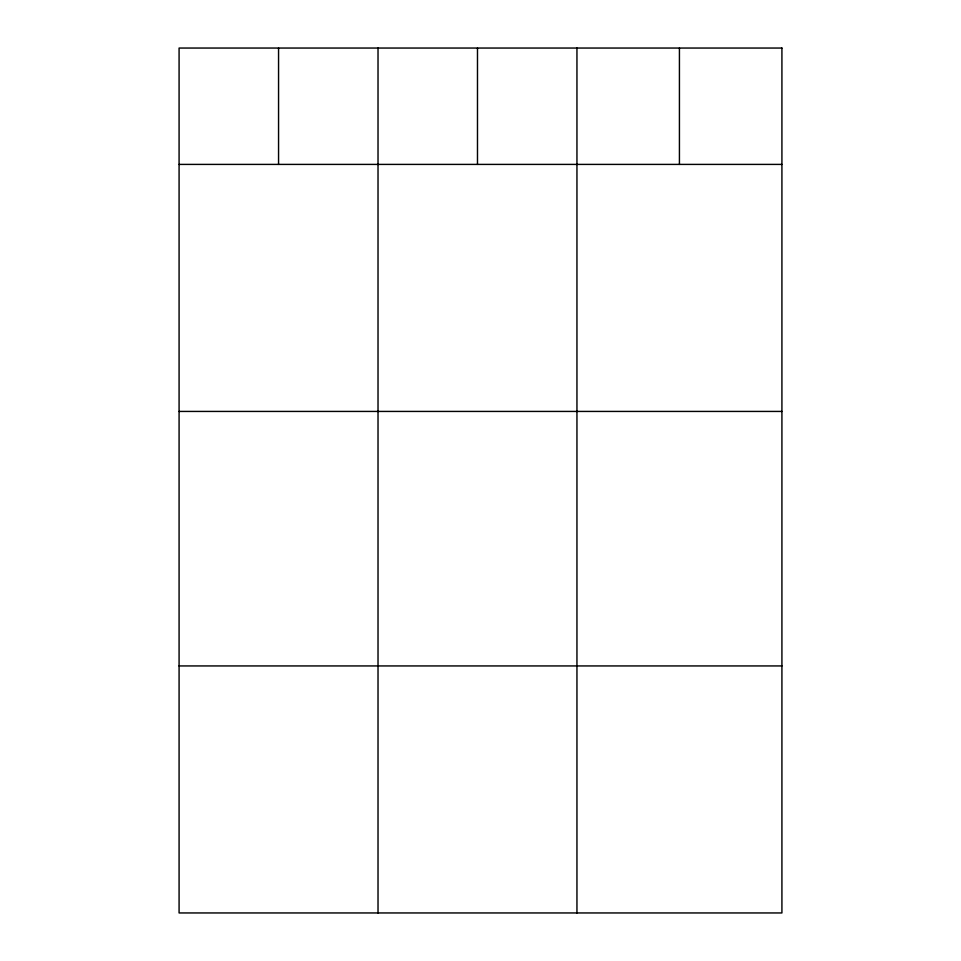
<?xml version="1.0" encoding="UTF-8"?>
<svg xmlns="http://www.w3.org/2000/svg" width="961" height="961" viewBox="0 0 961 961"><rect width="100%" height="100%" fill="white"/><g stroke="black" fill="none" stroke-linecap="round" stroke-linejoin="round"><path stroke-width="1.44" d="M179.082 164.403L781.918 164.403M179.082 411.428L781.918 411.428M179.082 665.937L781.918 665.937M679.427 48.05L679.427 164.403M576.948 48.05L576.948 912.95M477.485 48.05L477.485 164.403M378.021 48.05L378.021 912.95M278.558 48.05L278.558 164.403M781.918 48.05L179.082 48.05L179.082 912.95L781.918 912.95L781.918 48.05"/></g></svg>
